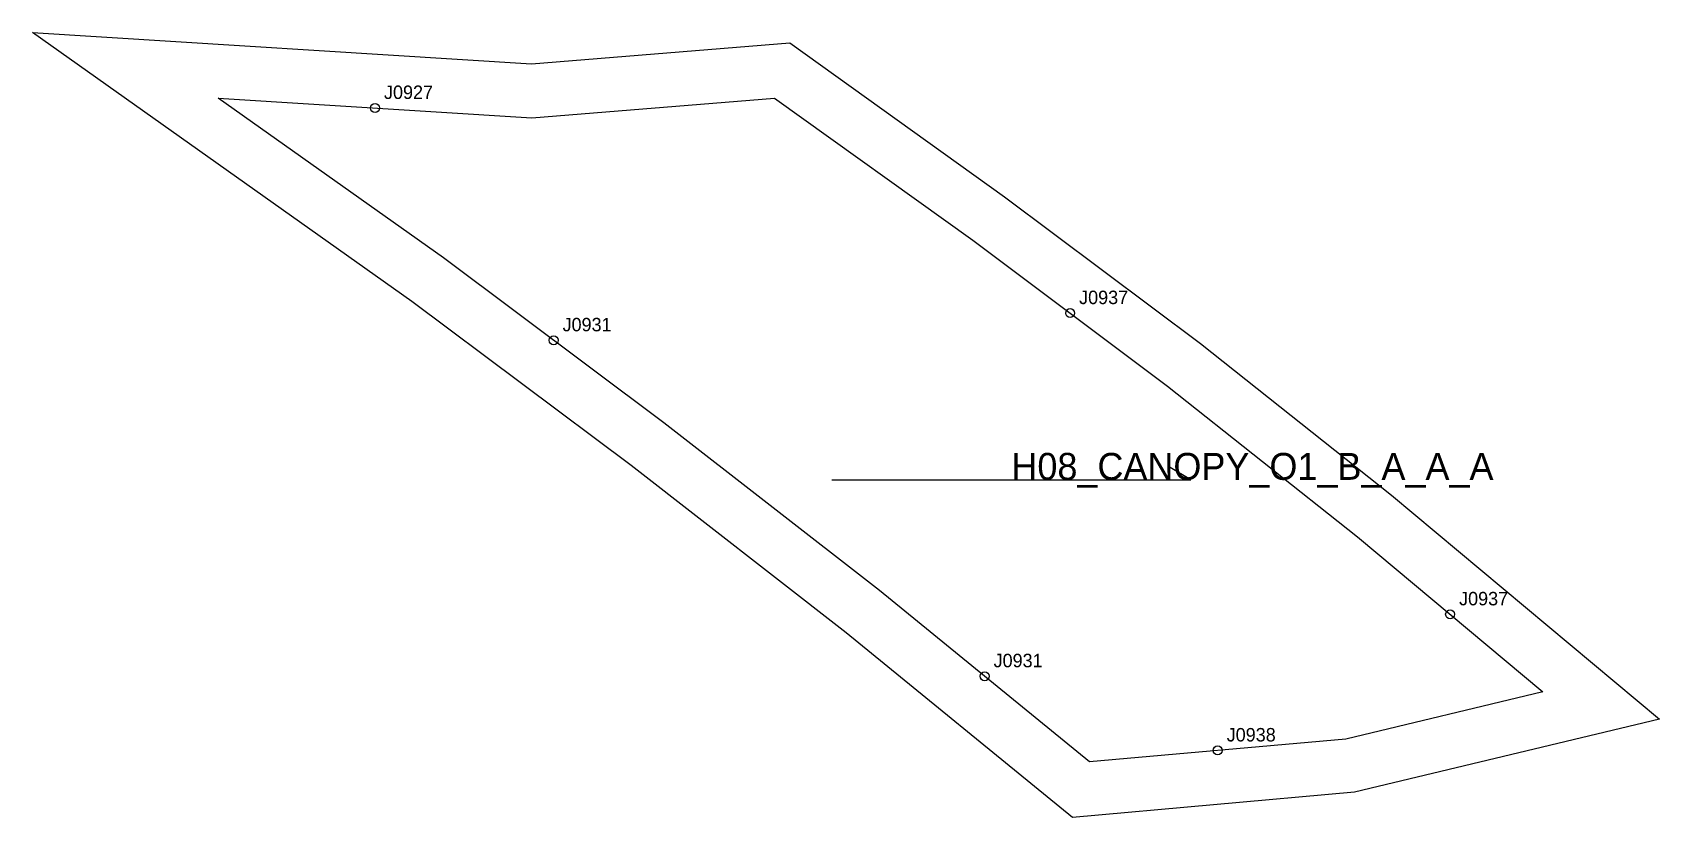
# Model space of a CAD drawing. Header units: millimetres. Extents: x -41 to 321, y -160 to 15.
import ezdxf

# ---------------------------------------------------------------- set-up
doc = ezdxf.new("R2010")
doc.units = ezdxf.units.MM
for name, color, linetype in [('CUT', 1, 'Continuous'), ('GRAIN', 3, 'Continuous'), ('LABEL', 7, 'Continuous'), ('NOTCH', 2, 'Continuous'), ('SEW', 5, 'Continuous')]:
    doc.layers.add(name, color=color, linetype=linetype)

msp = doc.modelspace()

# ---------------------------------------------------------------- linework, layer by layer
at = {"layer": 'CUT'}
msp.add_lwpolyline([(-41.38, 14.61), (69.86, 7.65), (127.48, 12.32), (175.34, -21.97), (219, -54.67), (261.61, -88.48), (321.35, -138.39), (253.36, -154.7), (190.5, -160.31), (140.02, -119.14), (92.07, -81.89), (43.16, -45.29), (-41.38, 14.61)], close=True, dxfattribs=at)
at = {"layer": 'GRAIN'}
for p, q in [((216.86, -85.07), (211.86, -82.07)), ((136.86, -85.07), (216.86, -85.07))]:
    msp.add_line(p, q, dxfattribs=at)
at = {"layer": 'NOTCH'}
for centre in [(34.98, -2.19), (189.96, -47.91), (74.79, -53.97), (274.68, -115.04), (170.89, -128.84), (222.86, -145.38)]:
    msp.add_circle(centre, 1, dxfattribs=at)
at = {"layer": 'SEW'}
msp.add_lwpolyline([(0, 0), (69.97, -4.38), (124.06, 0), (168.24, -31.65), (211.67, -64.17), (254.03, -97.79), (295.33, -132.29), (251.42, -142.83), (194.3, -147.92), (147.49, -109.76), (99.35, -72.35), (50.22, -35.59)], close=True, dxfattribs=at)

# ---------------------------------------------------------------- texts
at = {"layer": 'LABEL'}
for s, height, p in [('J0927', 3, (36.98, -0.19)), ('J0937', 3, (191.96, -45.91)), ('J0931', 3, (76.79, -51.97)), ('H08_CANOPY_O1_B_A_A_A', 6, (176.86, -85.07)), ('J0937', 3, (276.68, -113.04)), ('J0931', 3, (172.89, -126.84)), ('J0938', 3, (224.86, -143.38))]:
    msp.add_text(s, height=height, dxfattribs=at).set_placement(p)

doc.saveas('drawing.dxf')
